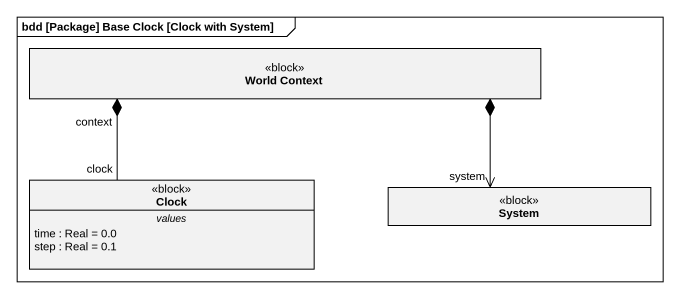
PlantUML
@startuml
mainframe bdd [Package] Base Clock [Clock with System]
hide circle
hide empty members
class "World Context" as World_Context <<block>>
class Clock <<block>> {
  -- values --
  time : Real = 0.0
  step : Real = 0.1
}
class System <<block>>
World_Context "context" *-- "clock" Clock
World_Context *-right-> "system" System
@enduml
